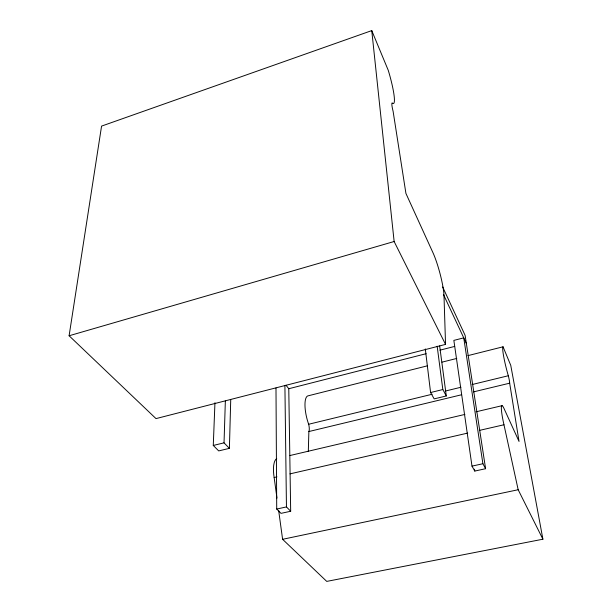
<?xml version="1.0" encoding="UTF-8"?>
<svg xmlns="http://www.w3.org/2000/svg" width="612" height="612" viewBox="0 0 612 612"><rect width="100%" height="100%" fill="white"/><g stroke="black" fill="none" stroke-linecap="round" stroke-linejoin="round"><path stroke-width="0.92" d="M214.95 402.727L213.274 445.459L218.713 450.914L229.393 448.344L230.732 399.735M308.31 451.595L308.869 431.537A7.275 2.295 76.6 0 0 308.655 424.254A20.839 6.395 76.4 0 1 307.813 395.903L427.184 365.884M229.393 448.344L224.03 442.843L225.354 401.013M69.102 335.766L101.569 126.103L371.759 30.6L388.276 70.372A33.308 4.605 73.2 0 1 392.116 102.877A11.146 1.568 73.5 0 0 393.111 111.33L405.924 193.423L432.936 252.649A28.06 4.177 74.9 0 1 441.573 279.936L442.438 284.037A28.06 4.177 74.9 0 1 444.037 296.889L445.544 344.395L155.999 418.608L69.102 335.766L394.136 241.511L445.544 344.395M285.995 385.208L288.772 388.735L426.12 353.698M439.944 350.171L454.693 346.415M441.986 362.159L456.789 358.433M467.897 355.641L503.056 346.797L510.752 365.333L542.898 539.21L326.747 581.4L282.599 539.302L278.628 510.278M213.274 445.459L224.03 442.843M430.588 392.529L442.828 389.546L446.293 395.956L434.16 398.886L430.588 392.529L425.302 348.932M308.655 424.254L432.164 394.243M445.169 391.091L460.951 387.251M472.097 384.543L508.312 375.745A22.055 2.234 75.7 0 1 503.056 346.797M308.869 431.537L461.326 394.824M473.413 391.909L509.666 383.181A7.711 0.803 75.8 0 0 508.312 375.745M289.981 455.527L464.891 414.423M476.052 411.799L502.1 405.679M276.968 498.107L274.153 477.513L276.945 476.87M289.966 473.879L467.683 433.097M479.777 430.32L503.967 424.766A22.33 2.609 76.1 0 1 501.633 411.991L501.412 409.673A22.33 2.609 76.1 0 1 504.058 408.602L519.037 441.443L509.666 383.181M276.716 509.054L286.454 506.92L290.677 511.257L281.015 513.361L276.716 509.054L275.989 387.985M471.99 466.13L482.906 463.728L485.599 468.708L474.774 471.072L471.99 466.13L453.852 340.394L463.743 337.855L482.906 463.728M282.599 539.302L518.173 489.738L542.898 539.21M443.562 294.732L466.352 343.439M442.667 286.982L465.105 335.33L485.599 468.708M503.967 424.766L518.173 489.738M474.499 469.19L474.774 471.072M439.653 345.91L446.293 395.956M437.167 346.216L442.828 389.546M371.759 30.6L394.136 241.511M288.772 388.735L290.677 511.257M284.909 385.705L286.454 506.92M274.153 477.513A20.915 7.321 77.8 0 1 273.725 465.151L274.191 462.825A20.915 7.321 77.8 0 1 276.731 458.694"/></g></svg>
